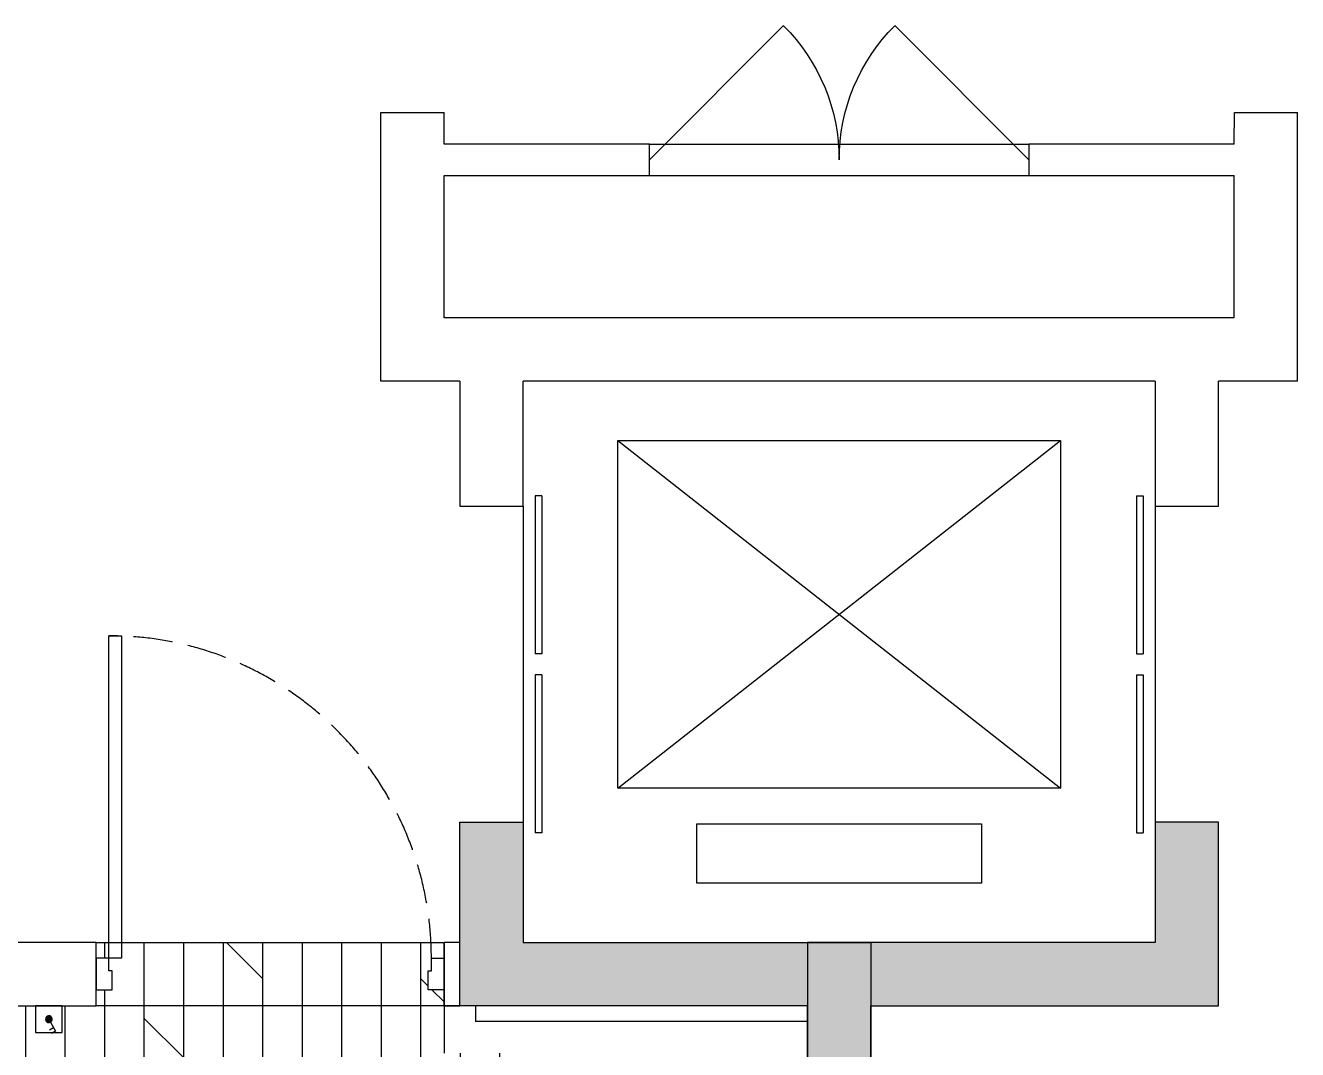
# Model space of a CAD drawing. Header units: millimetres. Extents: x -28014 to 297841, y -81741 to 47579.
# Drawn here: x 71249 to 75273, y -25724 to -22485 of the extents above; entities that cross this region are included whole.
import ezdxf

# ---------------------------------------------------------------- set-up
doc = ezdxf.new("R2010")
doc.units = ezdxf.units.MM
doc.header["$MEASUREMENT"] = 0
doc.linetypes.add('DASH', pattern=[0.35, 0.25, -0.1])
for name, color, linetype in [('AR9-剪力墙（柱）线', 6, 'Continuous'), ('AR9-墙线', 160, 'Continuous'), ('AR9-电梯', 14, 'Continuous'), ('EM-开关图标', 14, 'Continuous'), ('FC-地面造型线', 136, 'Continuous'), ('FC-平面高差线', 144, 'Continuous'), ('FF-门', 20, 'Continuous'), ('FF-门套', 20, 'Continuous'), ('RC-天花轮廓线', 30, 'Continuous')]:
    doc.layers.add(name, color=color, linetype=linetype)

# ---------------------------------------------------------------- blocks, each defined once
blk = doc.blocks.new('A$C214622EC')
at = {"linetype": 'ByBlock', "ltscale": 0.01}
h = blk.add_hatch(color=250, dxfattribs=at)
h.dxf.hatch_style = 1
h.paths.add_polyline_path([(-14300, 6030), (-14100, 6030), (-14100.1, 5650), (-13000, 5650), (-13000, 5581.6), (-13000, 5581.6), (-13000, 5450.1), (-13000, 5450), (-13000, 5150), (-13200, 5150), (-13200, 5450), (-14300.1, 5450)])
blk.add_lwpolyline([(-13000, 5650), (-13000, 5650), (-13000, 5150), (-13200, 5150), (-13200, 5450), (-14300.1, 5450), (-14300, 6030), (-14100, 6030), (-14100.1, 5650), (-13000, 5650)])
blk = doc.blocks.new('3层核心筒$0$$DorLib2D$00000116')
at = {"color": 0}
for p, q in [((-0.5, 0), (-0.1464, 0.3536)), ((0.5, 0), (0.1464, 0.3536))]:
    blk.add_line(p, q, dxfattribs=at)
for centre, start, end in [((-0.5, 0), 0, 45), ((0.5, 0), 135, 180)]:
    blk.add_arc(centre, 0.5, start, end, dxfattribs=at)
blk = doc.blocks.new('3层核心筒$0$$DorLib2D$00000127')
at = {"color": 0, "linetype": 'Continuous'}
for p, q in [((-0.0333, 0.7949), (-0.5333, 0.7949)), ((-0.5333, 0.7949), (-0.5333, 0.6904)), ((-0.0333, 0.7949), (-0.0333, 0.6904)), ((0.0333, 0.7949), (0.0333, 0.6904)), ((0.5333, 0.7949), (0.0333, 0.7949)), ((0.5333, 0.7949), (0.5333, 0.6904)), ((-0.0333, 0.6904), (-0.5333, 0.6904)), ((0.5333, 0.6904), (0.0333, 0.6904)), ((0.5, 0.5), (-0.5, 0.5))]:
    blk.add_line(p, q, dxfattribs=at)
blk = doc.blocks.new('20200316.16193401')
at = {"linetype": 'ByBlock', "ltscale": 0.01}
h = blk.add_hatch(color=250, dxfattribs=at)
h.dxf.hatch_style = 1
h.paths.add_polyline_path([(1300.1, 880), (1100.1, 880), (1100.1, 500), (0, 500), (0, 431.6), (0, 431.6), (0, 300.1), (0, 300), (0.1, 0), (200, 0), (200, 300), (1300.1, 300)])
blk.add_lwpolyline([(0, 500), (0, 500), (0.1, 0), (200, 0), (200, 300), (1300.1, 300), (1300.1, 880), (1100.1, 880), (1100.1, 500), (0, 500)])
blk = doc.blocks.new('双开--平面')
at = {"linetype": 'Continuous'}
h = blk.add_hatch(color=0, dxfattribs=at)
edge = h.paths.add_edge_path()
edge.add_ellipse((132721, 52551), major_axis=(-33.7, 9.6), ratio=1, start_angle=0, end_angle=360, ccw=False)
at = {"color": 0, "linetype": 'Continuous'}
for p, q in [((132651, 52678), (132695, 52702)), ((132705, 52582), (132651, 52678)), ((132671, 52643), (132714, 52667))]:
    blk.add_line(p, q, dxfattribs=at)
at = {"color": 0, "linetype": 'Continuous', "extrusion": (0, 0, -1)}
blk.add_ellipse((132721, 52551), major_axis=(-33.7, 9.6), ratio=1, start_param=1.568207, end_param=7.851392, dxfattribs=at)
blk = doc.blocks.new('*U66')
at = {"elevation": 0}
blk.add_lwpolyline([(133190.8, 53112), (133275.8, 53112), (133275.8, 53197), (133190.8, 53197)], close=True, dxfattribs=at)
blk.add_point((133233.3, 53152))
at = {"xscale": 0.3, "yscale": 0.3, "zscale": 0.3}
blk.add_blockref('双开--平面', (93416.9, 37389.2), dxfattribs=at)

msp = doc.modelspace()

# ---------------------------------------------------------------- hatches: boundary and pattern name
at = {"layer": 'FC-地面造型线'}
h = msp.add_hatch(dxfattribs=at)
h.set_pattern_fill('DOLMIT', color=250, scale=500, angle=90)
h.paths.add_polyline_path([(72823.14, -25734.934), (72573.14, -25734.934), (72573.14, -25584.834), (72573.14, -25534.834), (72523.14, -25534.834), (72523.14, -25474.834), (72533.14, -25474.834), (72533.14, -25434.834), (72573.14, -25434.834), (72573.14, -25384.834), (71473.14, -25384.834), (71473.14, -25434.834), (71513.14, -25434.834), (71513.14, -25474.834), (71523.14, -25474.834), (71523.14, -25534.834), (71473.14, -25534.834), (71473.14, -25584.834), (70773.14, -25584.834), (70773.14, -23114.834), (70763.14, -23114.834), (67423.167, -23114.834), (67423.167, -24284.835), (67423.112, -25584.834), (66723.112, -25584.834), (66546.161, -25584.834), (66546.161, -25604.834), (66496.161, -25604.834), (66496.161, -25584.834), (66486.161, -25584.834), (66486.161, -25374.834), (66498.161, -25374.834), (66498.161, -25313.834), (66513.161, -25313.834), (66513.161, -25304.834), (66558.161, -25304.834), (67113.68, -25295.545), (67113.68, -25224.834), (67213.058, -25224.834), (67213.058, -23174.837), (66963.14, -23174.837), (66963.14, -22804.774), (66863.265, -22804.774), (66863.265, -22704.899), (66907.287, -22704.899), (66907.287, -22681.268), (66930.917, -22704.899), (67223.14, -22704.899), (67223.14, -25289.834), (65523.14, -25289.834), (65523.14, -22534.835), (65523.14, -25484.834), (65423.14, -25484.834), (65423.14, -25584.834), (65623.14, -25584.834), (65723.161, -25584.834), (65723.161, -25324.836), (65688.161, -25324.836), (65688.161, -25304.836), (65738.161, -25304.836), (65738.161, -25324.836), (65748.161, -25324.836), (65748.161, -25374.836), (65760.161, -25374.836), (65760.161, -25595.834), (65745.161, -25595.834), (65745.161, -25604.834), (65700.161, -25604.834), (65623.14, -25584.834), (65423.14, -25584.834), (65423.14, -25484.834), (65523.14, -25484.834), (65523.14, -22534.835), (65523.143, -22484.834), (62723.14, -22484.834), (62723.14, -25484.834), (64023.14, -25484.834), (64523.14, -25484.834), (64523.14, -25584.834), (64023.14, -25584.834), (64023.14, -25684.834), (63923.14, -25684.834), (63923.14, -25584.834), (62623.14, -25584.834), (61523.085, -25584.834), (61523.085, -26014.838), (60823.166, -26014.838), (60823.166, -30184.834), (61023.14, -30184.834), (61373.14, -30184.834), (63773.14, -30184.834), (64023.14, -30184.834), (64023.14, -26584.834), (64023.14, -26584.834), (64023.14, -26584.834), (64223.14, -26584.834), (64223.14, -26684.834), (64323.14, -26684.834), (64323.14, -26784.834), (64223.14, -26784.834), (64223.14, -30184.834), (64223.14, -30184.834), (66723.112, -30184.834), (66723.112, -29084.834), (66723.14, -26784.834), (65223.14, -26784.834), (65223.14, -26684.834), (66923.14, -26684.834), (66923.14, -29084.834), (66923.112, -30184.834), (67323.112, -30184.834), (67323.167, -30184.834), (67323.167, -30184.834), (67723.206, -30184.834), (67723.206, -30384.834), (68623.206, -30384.834), (68623.206, -30184.834), (71623.206, -30184.834), (71623.206, -30384.834), (72523.183, -30384.836), (72523.205, -30184.835), (73523.167, -30184.835), (73523.167, -30184.834), (72823.14, -30184.834)])

# ---------------------------------------------------------------- linework, layer by layer
at = {"layer": 'AR9-墙线'}
for p, q in [((72373.14, -22959.834), (72373.14, -22759.835)), ((72373.14, -22759.835), (72573.14, -22759.835)), ((72573.14, -22859.834), (72573.14, -22759.835)), ((75073.218, -22859.834), (75073.231, -22759.822)), ((75073.231, -22759.822), (75273.231, -22759.846)), ((75273.206, -22959.846), (75273.231, -22759.846)), ((73223.14, -22859.834), (72573.14, -22859.834)), ((73223.14, -22959.834), (73223.14, -22859.834)), ((75073.218, -22859.834), (74423.14, -22859.834)), ((74423.14, -22859.834), (74423.14, -22959.834)), ((72373.14, -23609.834), (72373.14, -22959.834)), ((72573.14, -23409.834), (72573.14, -22959.834)), ((72573.14, -22959.834), (73223.14, -22959.834)), ((74423.14, -22959.834), (75073.206, -22959.834)), ((75073.152, -23409.834), (75073.206, -22959.834)), ((75273.128, -23609.834), (75273.206, -22959.846)), ((72723.14, -23409.834), (72573.14, -23409.834)), ((74923.112, -23409.834), (72723.14, -23409.834)), ((75073.152, -23409.834), (74923.112, -23409.834)), ((72623.14, -23609.834), (72373.14, -23609.834)), ((72623.14, -23609.834), (72623.14, -24005.347)), ((72823.14, -24005.347), (72823.14, -23609.834)), ((74823.112, -23609.834), (72823.14, -23609.834)), ((74823.112, -23609.834), (74823.112, -24005.345)), ((75273.128, -23609.834), (75023.112, -23609.834)), ((75023.112, -24005.345), (75023.112, -23609.834)), ((72623.14, -24005.347), (72823.14, -24005.347)), ((74823.112, -24005.345), (75023.112, -24005.345)), ((71473.14, -25384.834), (70973.14, -25384.834)), ((71473.14, -25584.834), (71473.14, -25384.834)), ((72623.14, -25384.834), (72573.14, -25384.834)), ((72573.14, -25584.834), (72573.14, -25384.834)), ((72623.171, -25384.834), (72573.14, -25384.834)), ((72573.14, -25384.834), (72573.14, -25584.834)), ((70773.14, -25584.834), (71473.14, -25584.834)), ((72573.14, -25584.834), (72623.171, -25584.834)), ((72573.14, -25584.834), (72573.14, -25734.934)), ((72673.14, -25584.834), (72573.14, -25584.834)), ((72673.14, -25584.834), (72673.14, -25634.934)), ((73723.141, -25634.934), (72673.14, -25634.934))]:
    msp.add_line(p, q, dxfattribs=at)
at = {"layer": 'AR9-电梯'}
for p, q in [((73123.14, -24897.334), (73123.14, -23797.334)), ((73123.14, -23797.334), (74523.14, -23797.334)), ((73123.14, -24897.334), (74523.14, -23797.334)), ((73123.14, -23797.334), (74523.14, -24897.334)), ((74523.14, -23797.334), (74523.14, -24897.334)), ((74523.14, -24897.334), (73123.14, -24897.334)), ((73373.14, -25197.334), (73373.14, -25009.834)), ((73373.14, -25009.834), (74273.14, -25009.834)), ((74273.14, -25009.834), (74273.14, -25197.334)), ((74273.14, -25197.334), (73373.14, -25197.334))]:
    msp.add_line(p, q, dxfattribs=at)
at = {"layer": 'FC-平面高差线', "color": 144}
for p, q in [((73223.14, -22859.834), (74423.14, -22859.834)), ((73223.14, -22959.834), (74423.14, -22959.834)), ((71473.14, -25384.834), (72573.14, -25384.834))]:
    msp.add_line(p, q, dxfattribs=at)
at = {"layer": 'FF-门', "ltscale": 100}
msp.add_lwpolyline([(71513.14, -24414.834), (71553.14, -24414.834), (71553.14, -25434.834), (71513.14, -25434.834)], close=True, dxfattribs=at)
at = {"layer": 'FF-门', "color": 8, "linetype": 'DASH', "ltscale": 500}
msp.add_arc((71513.14, -25434.834), 1020, 0, 90, dxfattribs=at)
at = {"layer": 'FF-门套'}
for points in [[(71513.14, -25434.834), (71473.14, -25434.834), (71473.14, -25534.834), (71523.14, -25534.834), (71523.14, -25474.834), (71513.14, -25474.834)], [(72533.14, -25434.834), (72573.14, -25434.834), (72573.14, -25534.834), (72523.14, -25534.834), (72523.14, -25474.834), (72533.14, -25474.834)]]:
    msp.add_lwpolyline(points, close=True, dxfattribs=at)
at = {"layer": 'RC-天花轮廓线'}
msp.add_lwpolyline([(71473.14, -25384.834), (72573.14, -25384.834), (72573.14, -25584.834), (71473.14, -25584.834)], close=True, dxfattribs=at)

# ---------------------------------------------------------------- block references
at = {"layer": 'AR9-剪力墙（柱）线', "color": 6}
for name, p in [('A$C214622EC', (86923.14, -31034.834)), ('20200316.16193401', (73723.093, -25884.827))]:
    msp.add_blockref(name, p, dxfattribs=at)
at = {"layer": 'AR9-电梯', "xscale": 1000, "zscale": 200, "rotation": 89.99999999998649}
for p, yscale in [((72723.14, -24505.347), -200), ((74923.112, -24505.345), 200)]:
    msp.add_blockref('3层核心筒$0$$DorLib2D$00000127', p, dxfattribs=dict(at, yscale=yscale))
at = {"layer": 'EM-开关图标', "rotation": 180}
msp.add_blockref('*U66', (204556.395, 27527.126), dxfattribs=at)
at = {"layer": 'FF-门', "xscale": -1200, "yscale": 1200, "zscale": 100}
msp.add_blockref('3层核心筒$0$$DorLib2D$00000116', (73823.14, -22909.834), dxfattribs=at)

doc.saveas('drawing.dxf')
